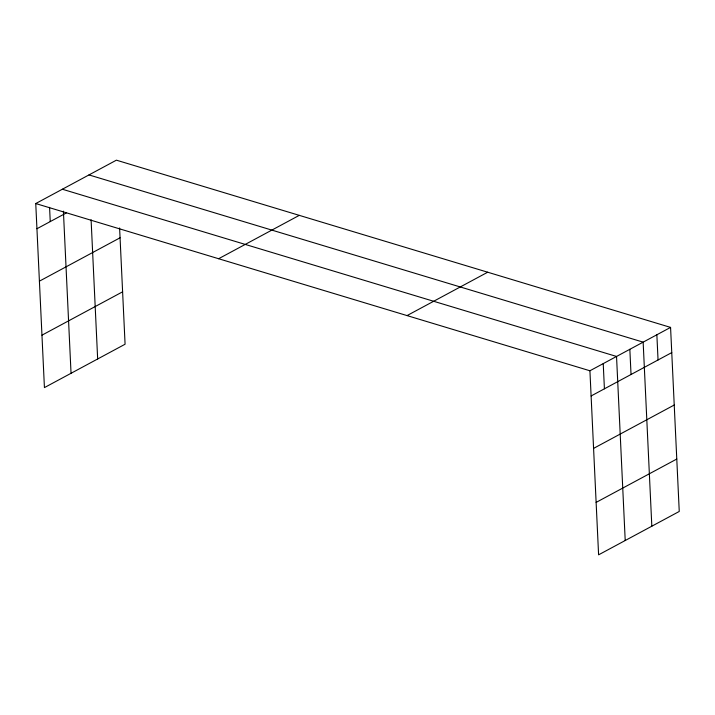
<?xml version="1.0" encoding="UTF-8"?>
<svg xmlns="http://www.w3.org/2000/svg" width="715" height="715" viewBox="0 0 715 715"><rect width="100%" height="100%" fill="white"/><g stroke="black" fill="none" stroke-linecap="round" stroke-linejoin="round"><path stroke-width="1.07" d="M119.602 227.969L125.08 344.228L44.428 387.602L35.75 203.543L116.402 160.169L670.572 327.399L679.25 511.457L598.598 554.831L589.92 370.772L670.572 327.399M36.939 228.737L66.406 212.891M39.414 281.165L120.066 237.791M41.962 335.174L122.614 291.809M218.629 258.723L299.281 215.358M407.041 315.583L487.693 272.218M591.108 395.967L671.76 352.602M593.575 448.394L674.227 405.021M596.122 502.404L676.774 459.039M88.982 174.916L643.151 342.145L651.83 526.204M62.366 189.234L616.536 356.454L625.214 540.513M35.75 203.543L589.92 370.772M656.862 334.772L658.05 359.967M629.844 349.304L631.032 374.499M603.228 363.613L604.416 388.808M91.1 219.773L97.66 358.975M63.403 211.14L71.044 373.293M49.576 207.341L50.247 221.587"/></g></svg>
